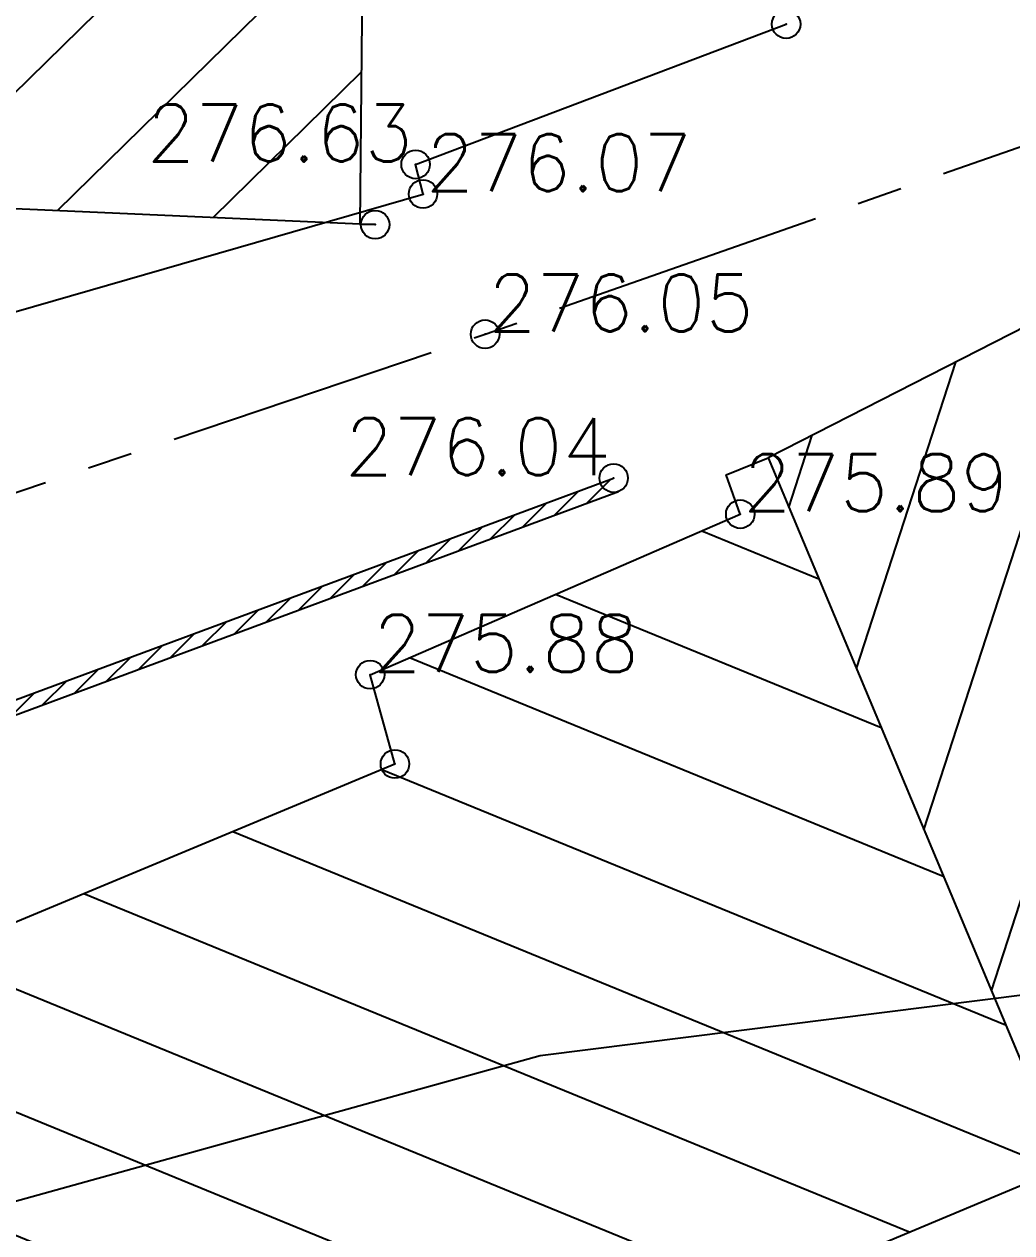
# Model space of a CAD drawing. Header units: millimetres. Extents: x 524954 to 526204, y 9523489 to 9524010.
# Drawn here: x 525658.24 to 525675.57, y 9523640.36 to 9523661.57 of the extents above; entities that cross this region are included whole.
import ezdxf
from ezdxf.enums import TextEntityAlignment as Align

# ---------------------------------------------------------------- set-up
doc = ezdxf.new("R2010")
doc.units = ezdxf.units.MM
doc.header["$PDMODE"] = 32
doc.header["$PDSIZE"] = 0.5
doc.linetypes.add('AXES2', pattern=[28.575, 19.05, -3.175, 3.175, -3.175])
for name, color, linetype in [('Axe_Piste', 3, 'AXES2'), ('Bati', 6, 'Continuous'), ('Bati_H', 1, 'Continuous'), ('Cloture', 7, 'Continuous'), ('Murs', 1, 'Continuous'), ('PLUME_4', 3, 'Continuous'), ('TopoAlt', 3, 'Continuous'), ('TOPOJIS', 7, 'Continuous')]:
    doc.layers.add(name, color=color, linetype=linetype)
doc.styles.add('Simplex 1.0', font='Simplex.shx', dxfattribs={"width": 0.99, "height": 1})
doc.linetypes.add('LIMITE1', pattern='A,6.35,-2.54,[133,ltypeshp.shx,S=2.54,R=0,X=-2.54,Y=0],-2.54,25.4', length=36.83)

# ---------------------------------------------------------------- blocks, each defined once
blk = doc.blocks.new('TCPOINT M')
at = {"color": 0}
blk.add_point((0, 0), dxfattribs=at)
at = {"layer": 'TopoAlt', "style": 'Simplex 1.0', "width": 0.99}
blk.add_attdef('ALT', (0.15, 0.15), '', height=1, dxfattribs=at)

msp = doc.modelspace()

# ---------------------------------------------------------------- hatches: boundary and pattern name
at = {"layer": 'Bati_H'}
h = msp.add_hatch(dxfattribs=at)
h.set_pattern_fill('_U', color=256, scale=2, angle=224.4218, style=0, pattern_type=0)
h.set_pattern_definition([(224.421774073, (0, 0), (1.39986962102, -1.428413471), [])])
h.paths.add_polyline_path([(525664.277, 9523672.499), (525657.928, 9523672.563), (525657.707, 9523663.532), (525652.127, 9523663.586), (525652.266, 9523658.597), (525664.398, 9523658.056), (525664.132, 9523658.059)])
h = msp.add_hatch(dxfattribs=at)
h.set_pattern_fill('_U', color=256, scale=2, angle=-107.973, style=0, pattern_type=0)
h.set_pattern_definition([(252.027025583, (0, 0), (1.9024043386, -0.61713672108), [])])
h.paths.add_polyline_path([(525680.937, 9523658.883), (525671.295, 9523653.964), (525676.572, 9523641.367), (525687.181, 9523646.779), (525687.126, 9523646.751)])
h = msp.add_hatch(dxfattribs=at)
h.set_pattern_fill('_U', color=256, scale=2, angle=157.7328, style=0, pattern_type=0)
h.set_pattern_definition([(157.732769304, (0, 0), (-0.75785388044, -1.85085318054), [])])
h.paths.add_polyline_path([(525656.344, 9523633.069), (525652.054, 9523643.308), (525664.745, 9523648.591), (525664.31, 9523650.158), (525670.807, 9523652.975), (525670.561, 9523653.664), (525671.295, 9523653.964), (525676.572, 9523641.367), (525676.509, 9523641.517)])
at = {"layer": 'Murs'}
h = msp.add_hatch(dxfattribs=at)
h.set_pattern_fill('_U', color=256, scale=0.25, angle=45, style=0, pattern_type=0)
h.set_pattern_definition([(45, (0, 0), (-0.1767766952966, 0.1767766952966), [])])
h.paths.add_polyline_path([(525652.361, 9523624.965), (525652.054, 9523625.52), (525647.738, 9523635.722), (525645.012, 9523644.874), (525668.584, 9523653.608), (525668.671, 9523653.373), (525645.319, 9523644.721), (525647.974, 9523635.807), (525652.279, 9523625.63), (525652.58, 9523625.086)])

# ---------------------------------------------------------------- linework, layer by layer
at = {"layer": 'Axe_Piste', "ltscale": 0.25, "flags": 128}
msp.add_lwpolyline([(525647.329, 9523649.732), (525666.328, 9523656.133), (525679.868, 9523660.875), (525691.967, 9523666.199), (525693.573, 9523680.323), (525694.668, 9523700.865), (525695.725, 9523712.501), (525696.005, 9523715.915)], dxfattribs=at)
at = {"layer": 'Bati', "flags": 128}
for points in [[(525664.277, 9523672.499), (525657.928, 9523672.563), (525657.707, 9523663.532), (525652.127, 9523663.586), (525652.266, 9523658.597), (525664.398, 9523658.056), (525664.132, 9523658.059)], [(525680.937, 9523658.883), (525671.295, 9523653.964), (525676.572, 9523641.367), (525687.181, 9523646.779), (525687.126, 9523646.751)], [(525656.344, 9523633.069), (525652.054, 9523643.308), (525664.745, 9523648.591), (525664.31, 9523650.158), (525670.807, 9523652.975), (525670.561, 9523653.664), (525671.295, 9523653.964), (525676.572, 9523641.367), (525676.509, 9523641.517)]]:
    msp.add_lwpolyline(points, close=True, dxfattribs=at)
at = {"layer": 'Cloture', "linetype": 'LIMITE1', "ltscale": 0.1, "flags": 128}
msp.add_lwpolyline([(525648.251, 9523654.431), (525653.851, 9523655.307), (525665.238, 9523658.593), (525665.108, 9523659.112), (525671.612, 9523661.574)], dxfattribs=at)
at = {"layer": 'Cloture', "flags": 128}
for points in [[(525652.361, 9523624.965), (525652.054, 9523625.52), (525647.738, 9523635.722), (525645.012, 9523644.874), (525668.584, 9523653.608)], [(525652.58, 9523625.086), (525652.279, 9523625.63), (525647.974, 9523635.807), (525645.319, 9523644.721), (525668.671, 9523653.373)]]:
    msp.add_lwpolyline(points, dxfattribs=at)
at = {"layer": 'PLUME_4'}
msp.add_lwpolyline([(525713.986, 9523649.383), (525705.083, 9523647.731), (525695.79, 9523644.546), (525695.79, 9523644.546), (525686.279, 9523644.353), (525676.731, 9523644.659), (525667.293, 9523643.469), (525667.293, 9523643.469), (525657.465, 9523640.746), (525647.918, 9523641.052), (525638.796, 9523642.391), (525638.796, 9523642.391), (525629.175, 9523643.694), (525629.175, 9523643.694), (525619.02, 9523645.46), (525609.472, 9523645.765), (525599.353, 9523647.032), (525589.38, 9523646.304), (525578.908, 9523645.54), (525569.324, 9523646.344)], dxfattribs=at)
msp.add_lwpolyline([(525713.986, 9523649.383), (525705.083, 9523647.731), (525695.79, 9523644.546), (525695.79, 9523644.546), (525686.279, 9523644.353), (525676.731, 9523644.659), (525667.293, 9523643.469), (525667.293, 9523643.469), (525657.465, 9523640.746), (525647.918, 9523641.052), (525638.796, 9523642.391), (525638.796, 9523642.391), (525629.175, 9523643.694), (525629.175, 9523643.694), (525619.02, 9523645.46), (525609.472, 9523645.765), (525599.353, 9523647.032), (525589.38, 9523646.304), (525578.908, 9523645.54), (525569.324, 9523646.344)], dxfattribs=at)

# ---------------------------------------------------------------- block references
at = {"layer": 'TOPOJIS'}
for p in [(525671.612, 9523661.574, 276.53), (525664.398, 9523658.056), (525664.745, 9523648.591)]:
    msp.add_blockref('TCPOINT M', p, dxfattribs=at)
ref = msp.add_blockref('TCPOINT M', (525665.108, 9523659.112, 276.63), dxfattribs=at)
ref.add_attrib('ALT', '276.63', dxfattribs={"layer": 'TopoAlt', "height": 1, "style": 'Simplex 1.0', "width": 0.99}).set_placement((525665.058, 9523659.162, 276.63), align=Align.RIGHT)
ref = msp.add_blockref('TCPOINT M', (525665.238, 9523658.593, 276.07), dxfattribs=at)
ref.add_attrib('ALT', '276.07', (525665.288, 9523658.643, 276.07), dxfattribs={"layer": 'TopoAlt', "height": 1, "style": 'Simplex 1.0', "width": 0.99})
ref = msp.add_blockref('TCPOINT M', (525666.328, 9523656.133, 276.05), dxfattribs=at)
ref.add_attrib('ALT', '276.05', (525666.378, 9523656.183, 276.05), dxfattribs={"layer": 'TopoAlt', "height": 1, "style": 'Simplex 1.0', "width": 0.99})
ref = msp.add_blockref('TCPOINT M', (525668.584, 9523653.608, 276.04), dxfattribs=at)
ref.add_attrib('ALT', '276.04', dxfattribs={"layer": 'TopoAlt', "height": 1, "style": 'Simplex 1.0', "width": 0.99}).set_placement((525668.534, 9523653.658, 276.04), align=Align.RIGHT)
ref = msp.add_blockref('TCPOINT M', (525670.807, 9523652.975, 275.89), dxfattribs=at)
ref.add_attrib('ALT', '275.89', (525670.857, 9523653.025, 275.89), dxfattribs={"layer": 'TopoAlt', "height": 1, "style": 'Simplex 1.0', "width": 0.99})
ref = msp.add_blockref('TCPOINT M', (525664.31, 9523650.158, 275.88), dxfattribs=at)
ref.add_attrib('ALT', '275.88', (525664.36, 9523650.208, 275.88), dxfattribs={"layer": 'TopoAlt', "height": 1, "style": 'Simplex 1.0', "width": 0.99})

doc.saveas('drawing.dxf')
